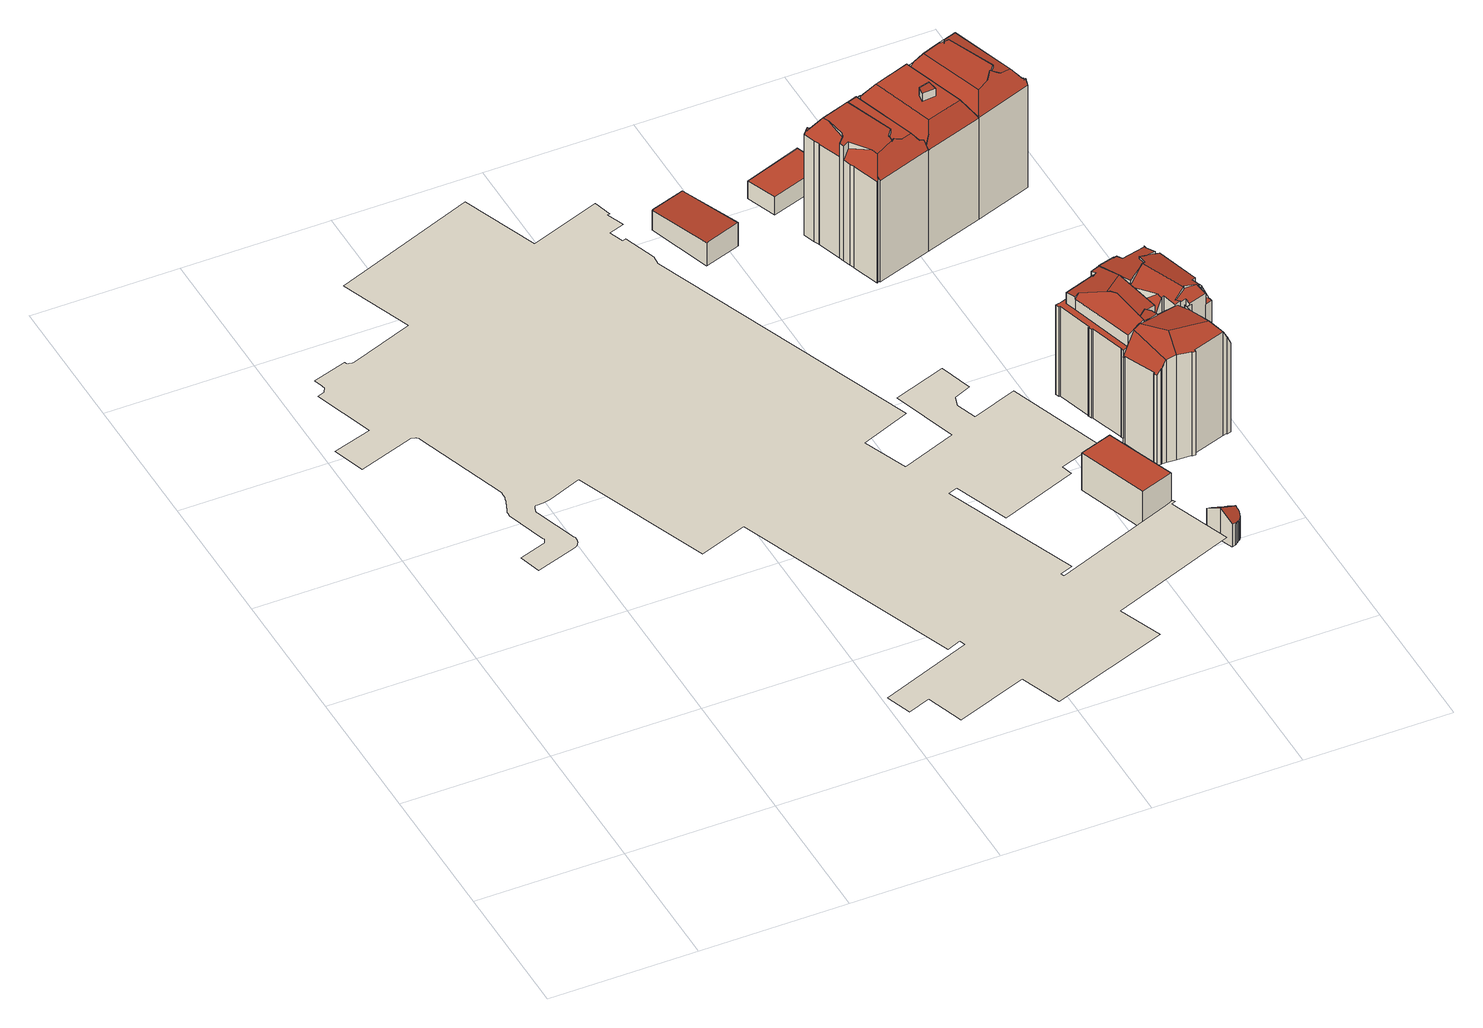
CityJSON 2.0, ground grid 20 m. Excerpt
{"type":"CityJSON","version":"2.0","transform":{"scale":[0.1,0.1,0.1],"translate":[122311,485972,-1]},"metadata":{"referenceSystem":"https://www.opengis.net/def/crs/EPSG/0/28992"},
"CityObjects":{
"building1":{"type":"Building","attributes":{"aantal_verblijfsobjecten":5,"bouwjaar":1977,"gebruiksdoel":"bijeenkomstfunctie,overige gebruiksfunctie,winkelfunctie","oppervlakte_max":15175,"oppervlakte_min":32,"rdf_seealso":"http://bag.basisregistraties.overheid.nl/bag/id/pand/0363100012186191","rf_extrusion_mode":"skip","rf_force_lod11":false,"rf_h_ground":1.4,"rf_h_pc_98p":0,"rf_is_glass_roof":false,"rf_nodata_frac":0.0128,"rf_nodata_r":0,"rf_pc_select":"PREFERRED_AND_LATEST","rf_pc_year":0,"rf_pointcloud_unusable":true,"rf_pt_density":17.49,"rf_roof_type":"unknown","rf_success":true,"rf_t_run":0,"status":"Pand in gebruik"},"geometry":[{"type":"MultiSurface","lod":"0","boundaries":[[[0,1,2,3,4,5,6,7,8,9,10,11,12,13,14,15,16,17,18,19,20,21,22,23,24,25,26,27,28,29,30,31,32,33,34,35,36,37,38,39,40,41,42,43,44,45,46,47,48,49,50,51,52,53,54,55,56,57,58,59,60,61,62,63,64,65,66,67,68,69,70,71,72,73,74,75,76,77,78,79,80,81,82,83,84,85,86,87,88,89,90,91,92,93,94,95,96,97,98,99,100,101,102,103,104,105,106,107,108,109,110,111,112,113,114,115,116,117,118,119,120,121,122,123,124,125]]]}]},
"building2":{"type":"Building","attributes":{"aantal_verblijfsobjecten":0,"bouwjaar":1977,"rdf_seealso":"http://bag.basisregistraties.overheid.nl/bag/id/pand/0363100012180447","rf_extrusion_mode":"standard","rf_force_lod11":false,"rf_h_ground":0.924,"rf_h_pc_98p":0,"rf_h_roof_50p":4.07,"rf_h_roof_70p":4.37,"rf_h_roof_max":4.68,"rf_h_roof_min":3.98,"rf_is_glass_roof":false,"rf_nodata_frac":0,"rf_nodata_r":0,"rf_pc_select":"PREFERRED_AND_LATEST","rf_pc_year":0,"rf_pointcloud_unusable":false,"rf_pt_density":17.37,"rf_ridgelines":0,"rf_rmse_lod22":0.14,"rf_roof_planes":1,"rf_roof_type":"horizontal","rf_success":true,"rf_t_run":18,"rf_volume_lod22":164.07,"status":"Pand in gebruik"},"children":["building2-1"]},
"building2-1":{"type":"BuildingPart","parents":["building2"],"geometry":[{"type":"Solid","lod":"2.2","boundaries":[[[[126,127,128,129,130,131]],[[132,130,129,133]],[[133,129,128,134]],[[134,128,127,135]],[[136,126,131,137]],[[137,131,130,132]],[[135,127,126,136]],[[135,136,137,132,133,134]]]],"semantics":{"surfaces":[{"type":"GroundSurface"},{"type":"WallSurface","on_footprint_edge":true},{"type":"RoofSurface","rf_azimuth":354.86,"rf_h_roof_50p":4.17,"rf_h_roof_70p":4.29,"rf_h_roof_max":4.5,"rf_h_roof_min":3.83,"rf_slope":3.86}],"values":[[0,1,1,1,1,1,1,2]]}}]},
"building3":{"type":"Building","attributes":{"aantal_verblijfsobjecten":0,"bouwjaar":1977,"rdf_seealso":"http://bag.basisregistraties.overheid.nl/bag/id/pand/0363100012181699","rf_extrusion_mode":"standard","rf_force_lod11":false,"rf_h_ground":-0.307,"rf_h_pc_98p":0,"rf_h_roof_50p":5.45,"rf_h_roof_70p":5.47,"rf_h_roof_max":5.65,"rf_h_roof_min":5.4,"rf_is_glass_roof":false,"rf_nodata_frac":0,"rf_nodata_r":0,"rf_pc_select":"PREFERRED_AND_LATEST","rf_pc_year":0,"rf_pointcloud_unusable":false,"rf_pt_density":17.24,"rf_ridgelines":0,"rf_rmse_lod22":0.057,"rf_roof_planes":1,"rf_roof_type":"horizontal","rf_success":true,"rf_t_run":18,"rf_volume_lod22":283.55,"status":"Pand in gebruik"},"children":["building3-1"]},
"building3-1":{"type":"BuildingPart","parents":["building3"],"geometry":[{"type":"Solid","lod":"2.2","boundaries":[[[[138,139,140,141]],[[142,139,138,143]],[[144,140,139,142]],[[143,138,141,145]],[[145,141,140,144]],[[145,144,142,143]]]],"semantics":{"surfaces":[{"type":"GroundSurface"},{"type":"WallSurface","on_footprint_edge":true},{"type":"RoofSurface","rf_azimuth":76.52,"rf_h_roof_50p":5.47,"rf_h_roof_70p":5.48,"rf_h_roof_max":5.5,"rf_h_roof_min":5.43,"rf_slope":0.67}],"values":[[0,1,1,1,1,2]]}}]},
"building4":{"type":"Building","attributes":{"aantal_verblijfsobjecten":1,"bouwjaar":1996,"gebruiksdoel":"winkelfunctie","oppervlakte_max":207,"oppervlakte_min":207,"rdf_seealso":"http://bag.basisregistraties.overheid.nl/bag/id/pand/0363100012181622","rf_extrusion_mode":"standard","rf_force_lod11":false,"rf_h_ground":-0.352,"rf_h_pc_98p":0,"rf_h_roof_50p":3.44,"rf_h_roof_70p":3.61,"rf_h_roof_max":4.03,"rf_h_roof_min":2.39,"rf_is_glass_roof":false,"rf_nodata_frac":0.111,"rf_nodata_r":0,"rf_pc_select":"_HIGHEST_YET_INSUFFICIENT_COVERAGE","rf_pc_year":0,"rf_pointcloud_unusable":false,"rf_pt_density":15.12,"rf_ridgelines":0,"rf_rmse_lod22":0.161,"rf_roof_planes":2,"rf_roof_type":"slanted","rf_success":true,"rf_t_run":5,"rf_volume_lod22":34.38,"status":"Pand in gebruik"},"children":["building4-1"]},
"building4-1":{"type":"BuildingPart","parents":["building4"],"geometry":[{"type":"Solid","lod":"2.2","boundaries":[[[[146,147,148,149,150,151,152,153,154,155,156,157,158,159,160,161,162,163,164,165,166,167,168,169,170]],[[171,162,161,172]],[[172,161,160,173]],[[173,160,159,174]],[[175,157,156,176]],[[174,159,158,177]],[[177,158,157,175]],[[176,156,155,178]],[[178,155,154,179]],[[179,154,153,180]],[[181,151,150,182]],[[183,152,151,181]],[[180,153,152,183]],[[184,147,146,185]],[[186,148,147,184]],[[185,146,170,187]],[[187,170,169,188]],[[188,169,168,189]],[[189,168,167,190]],[[190,167,166,191]],[[191,166,165,192]],[[192,165,164,193]],[[193,164,163,194]],[[194,163,162,171]],[[182,150,149,195]],[[195,149,148,186]],[[182,195,173,174,177,175,176,178,179,180,183,181]],[[195,186,184,185,187,188,189,190,191,192,193,194,171,172,173]]]],"semantics":{"surfaces":[{"type":"GroundSurface"},{"type":"WallSurface","on_footprint_edge":true},{"type":"RoofSurface","rf_azimuth":127.51,"rf_h_roof_50p":3.51,"rf_h_roof_70p":3.76,"rf_h_roof_max":4.47,"rf_h_roof_min":2.78,"rf_slope":38.81},{"type":"RoofSurface","rf_azimuth":19.06,"rf_h_roof_50p":3.27,"rf_h_roof_70p":3.53,"rf_h_roof_max":4.47,"rf_h_roof_min":2.4,"rf_slope":38.27}],"values":[[0,1,1,1,1,1,1,1,1,1,1,1,1,1,1,1,1,1,1,1,1,1,1,1,1,1,2,3]]}}]},
"building5":{"type":"Building","attributes":{"aantal_verblijfsobjecten":0,"bouwjaar":1005,"rdf_seealso":"http://bag.basisregistraties.overheid.nl/bag/id/pand/0363100012181706","rf_extrusion_mode":"standard","rf_force_lod11":false,"rf_h_ground":0.145,"rf_h_pc_98p":0,"rf_h_roof_50p":2.87,"rf_h_roof_70p":2.94,"rf_h_roof_max":3.2,"rf_h_roof_min":2.8,"rf_is_glass_roof":false,"rf_nodata_frac":0.0201,"rf_nodata_r":0,"rf_pc_select":"PREFERRED_AND_LATEST","rf_pc_year":0,"rf_pointcloud_unusable":false,"rf_pt_density":13.78,"rf_ridgelines":0,"rf_rmse_lod22":2.29,"rf_roof_planes":1,"rf_roof_type":"horizontal","rf_success":true,"rf_t_run":9,"rf_volume_lod22":103.6,"status":"Pand in gebruik"},"children":["building5-1"]},
"building5-1":{"type":"BuildingPart","parents":["building5"],"geometry":[{"type":"Solid","lod":"2.2","boundaries":[[[[196,197,198,199]],[[200,197,196,201]],[[201,196,199,202]],[[203,198,197,200]],[[202,199,198,203]],[[202,203,200,201]]]],"semantics":{"surfaces":[{"type":"GroundSurface"},{"type":"WallSurface","on_footprint_edge":true},{"type":"RoofSurface","rf_azimuth":285.69,"rf_h_roof_50p":2.91,"rf_h_roof_70p":2.92,"rf_h_roof_max":2.96,"rf_h_roof_min":2.85,"rf_slope":0.7}],"values":[[0,1,1,1,1,2]]}}]},
"building6":{"type":"Building","attributes":{"aantal_verblijfsobjecten":3,"bouwjaar":1904,"gebruiksdoel":"woonfunctie","oppervlakte_max":179,"oppervlakte_min":90,"rdf_seealso":"http://bag.basisregistraties.overheid.nl/bag/id/pand/0363100012181707","rf_extrusion_mode":"standard","rf_force_lod11":false,"rf_h_ground":0.163,"rf_h_pc_98p":0,"rf_h_roof_50p":18.23,"rf_h_roof_70p":18.45,"rf_h_roof_max":18.96,"rf_h_roof_min":16.11,"rf_h_roof_ridge":18.31,"rf_is_glass_roof":false,"rf_nodata_frac":0,"rf_nodata_r":0,"rf_pc_select":"PREFERRED_AND_LATEST","rf_pc_year":0,"rf_pointcloud_unusable":false,"rf_pt_density":17.95,"rf_ridgelines":1,"rf_rmse_lod22":0.179,"rf_roof_planes":8,"rf_roof_type":"slanted","rf_success":true,"rf_t_run":51,"rf_volume_lod22":1860.6,"status":"Pand in gebruik"},"children":["building6-1"]},
"building6-1":{"type":"BuildingPart","parents":["building6"],"geometry":[{"type":"Solid","lod":"2.2","boundaries":[[[[204,205,206,207,208,209,210,211,212,213,214,215,216,217,218,219,220,221]],[[222,204,221,223]],[[224,207,206,225]],[[226,227,228,229]],[[230,216,215,231]],[[231,215,214,232]],[[233,234,217,216,230]],[[235,218,217,234]],[[236,237,238,239]],[[232,214,213,240]],[[241,242,237,236]],[[243,244,242,241]],[[245,208,207,224]],[[246,247,248]],[[234,233,249]],[[250,251,247,246]],[[251,211,210,252]],[[253,254,212,211,251,250]],[[240,213,212,254]],[[227,226,255]],[[256,257,258]],[[244,243,259]],[[223,221,220,260,261]],[[261,260,262]],[[257,256,219,218,235]],[[263,264,265]],[[266,267,264,263]],[[268,205,204,222]],[[239,238,267,266]],[[260,220,219,256]],[[229,228,254,253]],[[252,210,209,269]],[[269,209,208,245]],[[225,206,205,268]],[[254,228,227,255,270,249,233,230,231,232,240]],[[268,222,223,261,262,271,259,243,241,272]],[[265,273,258,257,235,234,249,270,266,263]],[[260,256,258,273,271,262]],[[273,265,264,267,238,237,242,244,259,271]],[[229,253,250,246,248,272,241,236,239,266,270,255,226]],[[225,268,272,248,247,251,252,269,245,224]]]],"semantics":{"surfaces":[{"type":"GroundSurface"},{"type":"WallSurface","on_footprint_edge":true},{"type":"WallSurface","on_footprint_edge":false},{"type":"RoofSurface","rf_azimuth":252.15,"rf_h_roof_50p":16.96,"rf_h_roof_70p":17.45,"rf_h_roof_max":18.54,"rf_h_roof_min":15.66,"rf_slope":54.31},{"type":"RoofSurface","rf_azimuth":162.19,"rf_h_roof_50p":17.41,"rf_h_roof_70p":17.89,"rf_h_roof_max":18.96,"rf_h_roof_min":16.26,"rf_slope":54.61},{"type":"RoofSurface","rf_azimuth":342.25,"rf_h_roof_50p":16.69,"rf_h_roof_70p":17.19,"rf_h_roof_max":18.7,"rf_h_roof_min":15.43,"rf_slope":57.07},{"type":"RoofSurface","rf_azimuth":71.66,"rf_h_roof_50p":17.22,"rf_h_roof_70p":17.75,"rf_h_roof_max":18.57,"rf_h_roof_min":15.88,"rf_slope":59.28},{"type":"RoofSurface","rf_azimuth":100.43,"rf_h_roof_50p":18.36,"rf_h_roof_70p":18.39,"rf_h_roof_max":18.96,"rf_h_roof_min":18.3,"rf_slope":1.11},{"type":"RoofSurface","rf_azimuth":254,"rf_h_roof_50p":18.55,"rf_h_roof_70p":18.7,"rf_h_roof_max":18.96,"rf_h_roof_min":18.05,"rf_slope":9.32},{"type":"RoofSurface","rf_azimuth":252.15,"rf_h_roof_50p":16.9,"rf_h_roof_70p":17.54,"rf_h_roof_max":18.65,"rf_h_roof_min":15.77,"rf_slope":54.31}],"values":[[0,1,1,2,1,1,1,1,2,1,2,2,1,2,2,2,1,1,1,2,2,2,1,2,1,2,2,1,2,1,2,1,1,1,3,4,5,6,7,8,9]]}}]},
"building7":{"type":"Building","attributes":{"aantal_verblijfsobjecten":2,"bouwjaar":1805,"gebruiksdoel":"kantoorfunctie,woonfunctie","oppervlakte_max":181,"oppervlakte_min":133,"rdf_seealso":"http://bag.basisregistraties.overheid.nl/bag/id/pand/0363100012181698","rf_extrusion_mode":"standard","rf_force_lod11":false,"rf_h_ground":1.14,"rf_h_pc_98p":0,"rf_h_roof_50p":17.08,"rf_h_roof_70p":17.34,"rf_h_roof_max":17.73,"rf_h_roof_min":14.85,"rf_h_roof_ridge":17.51,"rf_is_glass_roof":false,"rf_nodata_frac":0,"rf_nodata_r":0,"rf_pc_select":"PREFERRED_AND_LATEST","rf_pc_year":0,"rf_pointcloud_unusable":false,"rf_pt_density":17.46,"rf_ridgelines":2,"rf_rmse_lod22":0.265,"rf_roof_planes":8,"rf_roof_type":"slanted","rf_success":true,"rf_t_run":25,"rf_volume_lod22":1210,"status":"Pand in gebruik"},"children":["building7-1"]},
"building7-1":{"type":"BuildingPart","parents":["building7"],"geometry":[{"type":"Solid","lod":"2.2","boundaries":[[[[274,275,276,277,278,279,280,281,282,283,284,285,286,287,288,289,290,291,292,293,294,295,296]],[[297,298,299,300,301]],[[302,281,280,303]],[[304,282,281,302]],[[305,274,296,306]],[[307,279,278,308]],[[309,310,298,297]],[[311,276,275,312]],[[313,277,276,311]],[[314,289,288,315]],[[316,295,294,317]],[[306,296,295,316]],[[303,280,279,307]],[[318,319,320]],[[321,322,319,318]],[[323,293,292,324]],[[324,292,291,325]],[[317,294,293,323]],[[326,286,285,327]],[[328,287,286,326]],[[329,330,331,332]],[[333,283,282,304,334]],[[334,304,330,329]],[[315,288,287,328,335]],[[336,337,290,289,314,338]],[[325,291,290,337]],[[300,299,337,336]],[[327,285,284,339]],[[332,331,310,309]],[[308,278,277,313]],[[335,328,340,341]],[[338,314,342,343]],[[343,342,344,322,321]],[[341,340,344,342]],[[301,300,345]],[[339,284,283,333]],[[312,275,274,305]],[[344,340,328,326,327,339,320,319,322]],[[341,342,314,315,335]],[[345,300,336,338,343,321,318,320]],[[339,333,334,329,332,309,297,301,345,320]],[[312,305,306,316,317,323,324,325,337,299,298,310,331,330,304,302,303,307,308,313,311]]]],"semantics":{"surfaces":[{"type":"GroundSurface"},{"type":"WallSurface","on_footprint_edge":false},{"type":"WallSurface","on_footprint_edge":true},{"type":"RoofSurface","rf_azimuth":126.18,"rf_h_roof_50p":17.14,"rf_h_roof_70p":17.4,"rf_h_roof_max":17.89,"rf_h_roof_min":16.43,"rf_slope":12.83},{"type":"RoofSurface","rf_azimuth":324.39,"rf_h_roof_50p":16.99,"rf_h_roof_70p":17.03,"rf_h_roof_max":17.09,"rf_h_roof_min":16.91,"rf_slope":7.09},{"type":"RoofSurface","rf_azimuth":250.49,"rf_h_roof_50p":17.15,"rf_h_roof_70p":17.38,"rf_h_roof_max":17.89,"rf_h_roof_min":16.59,"rf_slope":19.31},{"type":"RoofSurface","rf_azimuth":331.54,"rf_h_roof_50p":17.09,"rf_h_roof_70p":17.26,"rf_h_roof_max":17.74,"rf_h_roof_min":16.69,"rf_slope":12.47},{"type":"RoofSurface","rf_azimuth":185.79,"rf_h_roof_50p":15,"rf_h_roof_70p":15.06,"rf_h_roof_max":16.88,"rf_h_roof_min":14.81,"rf_slope":1.24}],"values":[[0,1,2,2,2,2,1,2,2,2,2,2,2,1,1,2,2,2,2,2,1,2,1,2,2,2,1,2,1,2,1,1,1,1,1,2,2,3,4,5,6,7]]}}]},
"building8":{"type":"Building","attributes":{"aantal_verblijfsobjecten":10,"bouwjaar":1807,"gebruiksdoel":"kantoorfunctie,woonfunctie","oppervlakte_max":314,"oppervlakte_min":24,"rdf_seealso":"http://bag.basisregistraties.overheid.nl/bag/id/pand/0363100012181690","rf_extrusion_mode":"standard","rf_force_lod11":false,"rf_h_ground":0.357,"rf_h_pc_98p":0,"rf_h_roof_50p":16.89,"rf_h_roof_70p":17.13,"rf_h_roof_max":17.57,"rf_h_roof_min":14.81,"rf_h_roof_ridge":17.5,"rf_is_glass_roof":false,"rf_nodata_frac":0,"rf_nodata_r":0,"rf_pc_select":"PREFERRED_AND_LATEST","rf_pc_year":0,"rf_pointcloud_unusable":false,"rf_pt_density":17.84,"rf_ridgelines":2,"rf_rmse_lod22":0.313,"rf_roof_planes":8,"rf_roof_type":"slanted","rf_success":true,"rf_t_run":25,"rf_volume_lod22":1202.58,"status":"Pand in gebruik"},"children":["building8-1"]},
"building8-1":{"type":"BuildingPart","parents":["building8"],"geometry":[{"type":"Solid","lod":"2.2","boundaries":[[[[346,347,348,349,350,351,352,353,354,355,356,357,358,359,360,361,362,363,364,365,366,367,368,369]],[[370,364,363,371]],[[371,363,372]],[[373,359,358,374]],[[374,358,357,375]],[[376,354,353,377]],[[378,355,354,376]],[[379,368,367,380]],[[372,363,362,381]],[[381,362,361,382]],[[383,360,359,373]],[[382,361,360,383]],[[384,349,348,385]],[[386,350,349,384]],[[387,388,389]],[[377,353,352,390]],[[391,351,350,386]],[[385,348,347,392]],[[393,380,367,366,394]],[[395,365,364,370]],[[375,357,356,396]],[[396,356,355,378]],[[394,366,365,395]],[[397,346,369,398]],[[380,393,388]],[[399,398,369,368,379]],[[398,399,400]],[[388,387,400]],[[390,352,351,391]],[[392,347,346,397]],[[395,375,396,401,394]],[[375,395,370,371,372,381,382,383,373,374]],[[388,393,394,401,402,389]],[[388,400,399,379,380]],[[390,391,402,401,396,378,376,377]],[[392,397,398,400,387,389,402,391,386,384,385]]]],"semantics":{"surfaces":[{"type":"GroundSurface"},{"type":"WallSurface","on_footprint_edge":true},{"type":"WallSurface","on_footprint_edge":false},{"type":"RoofSurface","rf_azimuth":236.71,"rf_h_roof_50p":17.05,"rf_h_roof_70p":17.19,"rf_h_roof_max":17.49,"rf_h_roof_min":16.51,"rf_slope":14.63},{"type":"RoofSurface","rf_azimuth":254.73,"rf_h_roof_50p":15.59,"rf_h_roof_70p":16.22,"rf_h_roof_max":17.4,"rf_h_roof_min":13.94,"rf_slope":60.83},{"type":"RoofSurface","rf_azimuth":32.4,"rf_h_roof_50p":16.99,"rf_h_roof_70p":17.12,"rf_h_roof_max":17.49,"rf_h_roof_min":16.49,"rf_slope":8.85},{"type":"RoofSurface","rf_azimuth":341.68,"rf_h_roof_50p":15.04,"rf_h_roof_70p":15.35,"rf_h_roof_max":16.52,"rf_h_roof_min":13.76,"rf_slope":63.66},{"type":"RoofSurface","rf_azimuth":160.19,"rf_h_roof_50p":16.9,"rf_h_roof_70p":17.03,"rf_h_roof_max":17.49,"rf_h_roof_min":16.58,"rf_slope":12.28},{"type":"RoofSurface","rf_azimuth":71.67,"rf_h_roof_50p":15.43,"rf_h_roof_70p":16.12,"rf_h_roof_max":17.15,"rf_h_roof_min":14.05,"rf_slope":65.29}],"values":[[0,1,1,1,1,1,1,1,1,1,1,1,1,1,2,1,1,1,1,1,1,1,1,1,2,1,2,2,1,1,3,4,5,6,7,8]]}}]},
"building9":{"type":"Building","attributes":{"aantal_verblijfsobjecten":5,"bouwjaar":1776,"gebruiksdoel":"woonfunctie","oppervlakte_max":80,"oppervlakte_min":58,"rdf_seealso":"http://bag.basisregistraties.overheid.nl/bag/id/pand/0363100012181692","rf_extrusion_mode":"standard","rf_force_lod11":false,"rf_h_ground":1.37,"rf_h_pc_98p":0,"rf_h_roof_50p":17.14,"rf_h_roof_70p":17.37,"rf_h_roof_max":17.77,"rf_h_roof_min":15.25,"rf_h_roof_ridge":17.78,"rf_is_glass_roof":false,"rf_nodata_frac":0,"rf_nodata_r":0,"rf_pc_select":"PREFERRED_AND_LATEST","rf_pc_year":0,"rf_pointcloud_unusable":false,"rf_pt_density":17.99,"rf_ridgelines":3,"rf_rmse_lod22":0.569,"rf_roof_planes":9,"rf_roof_type":"slanted","rf_success":true,"rf_t_run":18,"rf_volume_lod22":1215.02,"status":"Pand in gebruik"},"children":["building9-1"]},
"building9-1":{"type":"BuildingPart","parents":["building9"],"geometry":[{"type":"Solid","lod":"2.2","boundaries":[[[[403,404,405,406,407,408,409,410,411,412,413,414,415,416,417,418,419,420,421,422,423,424]],[[425,422,421,426]],[[427,423,422,425]],[[428,429,430]],[[431,432,430]],[[432,416,415,433,434]],[[435,419,418,436]],[[436,418,417,437]],[[438,411,410,439,440]],[[441,414,413,442]],[[443,444,445,446]],[[447,407,406,448]],[[449,408,407,447,450]],[[440,439,444,443]],[[439,410,409,451]],[[452,453,454,455]],[[456,457,455]],[[446,445,458,459]],[[450,447,460,461]],[[451,409,408,449]],[[453,452,462,463]],[[464,412,411,438]],[[465,466,467]],[[454,453,467]],[[468,469,470]],[[466,465,470]],[[457,456,424,423,427]],[[442,413,412,464]],[[463,462,471,472]],[[472,471,420,419,435]],[[473,474,475]],[[461,460,476,477]],[[478,479,466]],[[479,403,424,456]],[[448,406,405,480,481]],[[459,458,482]],[[477,476,483]],[[481,480,483]],[[480,405,404,473]],[[437,417,416,432,431]],[[434,433,484]],[[433,415,414,441]],[[469,468,485,486]],[[474,473,404,403,479,478]],[[486,485,429,428]],[[426,421,420,471]],[[479,456,455,454,467,466]],[[482,458,445,444,439,451,449,450,461]],[[481,483,476,460,447,448]],[[480,473,475,477,483]],[[434,484,442,464,438,440,443,446,428,430,432]],[[433,441,442,484]],[[429,485,468,470,465,467,453,463,472,435,436,437,431,430]],[[486,428,446,459,482,461,477,475,474,478,466,470,469]],[[426,471,462,452,455,457,427,425]]]],"semantics":{"surfaces":[{"type":"GroundSurface"},{"type":"WallSurface","on_footprint_edge":true},{"type":"WallSurface","on_footprint_edge":false},{"type":"RoofSurface","rf_azimuth":72.44,"rf_h_roof_50p":15.78,"rf_h_roof_70p":16.78,"rf_h_roof_max":17.16,"rf_h_roof_min":14.33,"rf_slope":71.8},{"type":"RoofSurface","rf_azimuth":160.24,"rf_h_roof_50p":16.72,"rf_h_roof_70p":16.8,"rf_h_roof_max":17.34,"rf_h_roof_min":16.44,"rf_slope":16.26},{"type":"RoofSurface","rf_azimuth":158.12,"rf_h_roof_50p":14.8,"rf_h_roof_70p":14.8,"rf_h_roof_max":14.85,"rf_h_roof_min":14.8,"rf_slope":14.69},{"type":"RoofSurface","rf_azimuth":72.44,"rf_h_roof_50p":15.34,"rf_h_roof_70p":16.6,"rf_h_roof_max":16.79,"rf_h_roof_min":13.89,"rf_slope":71.8},{"type":"RoofSurface","rf_azimuth":222.82,"rf_h_roof_50p":17.29,"rf_h_roof_70p":17.41,"rf_h_roof_max":17.69,"rf_h_roof_min":16.85,"rf_slope":9.91},{"type":"RoofSurface","rf_azimuth":250.67,"rf_h_roof_50p":15.57,"rf_h_roof_70p":16.58,"rf_h_roof_max":17.58,"rf_h_roof_min":14.21,"rf_slope":64.9},{"type":"RoofSurface","rf_azimuth":352.9,"rf_h_roof_50p":17.12,"rf_h_roof_70p":17.3,"rf_h_roof_max":17.77,"rf_h_roof_min":16.74,"rf_slope":10.64},{"type":"RoofSurface","rf_azimuth":77.31,"rf_h_roof_50p":17.04,"rf_h_roof_70p":17.25,"rf_h_roof_max":17.68,"rf_h_roof_min":16.51,"rf_slope":15.72},{"type":"RoofSurface","rf_azimuth":347.05,"rf_h_roof_50p":15.04,"rf_h_roof_70p":15.09,"rf_h_roof_max":16.82,"rf_h_roof_min":14.88,"rf_slope":13.63}],"values":[[0,1,1,2,2,1,1,1,1,1,2,1,1,2,1,2,2,2,2,1,2,1,2,2,2,2,1,1,2,1,2,2,2,1,1,2,2,2,1,1,2,1,2,1,2,1,3,4,5,6,7,8,9,10,11]]}}]},
"building10":{"type":"Building","attributes":{"aantal_verblijfsobjecten":3,"bouwjaar":1781,"gebruiksdoel":"woonfunctie","oppervlakte_max":196,"oppervlakte_min":74,"rdf_seealso":"http://bag.basisregistraties.overheid.nl/bag/id/pand/0363100012181708","rf_extrusion_mode":"standard","rf_force_lod11":false,"rf_h_ground":0.157,"rf_h_pc_98p":0,"rf_h_roof_50p":18.42,"rf_h_roof_70p":18.63,"rf_h_roof_max":19.88,"rf_h_roof_min":16.14,"rf_h_roof_ridge":18.48,"rf_is_glass_roof":false,"rf_nodata_frac":0.108,"rf_nodata_r":0,"rf_pc_select":"_HIGHEST_YET_INSUFFICIENT_COVERAGE","rf_pc_year":0,"rf_pointcloud_unusable":false,"rf_pt_density":17.22,"rf_ridgelines":2,"rf_rmse_lod22":0.208,"rf_roof_planes":13,"rf_roof_type":"slanted","rf_success":true,"rf_t_run":40,"rf_volume_lod22":2152.16,"status":"Pand in gebruik"},"children":["building10-1"]},
"building10-1":{"type":"BuildingPart","parents":["building10"],"geometry":[{"type":"Solid","lod":"2.2","boundaries":[[[[487,488,489,490,221,491,492,493]],[[494,487,493,495]],[[496,497,498]],[[497,492,491,499]],[[495,493,492,497,496]],[[500,501,502,503]],[[503,502,504,505]],[[506,507,508]],[[509,499,491,221,510]],[[499,509,511]],[[510,221,490,512]],[[513,489,488,506]],[[505,504,514,515]],[[512,490,489,513]],[[507,506,488,487,494]],[[515,514,501,500]],[[513,506,508,516,517]],[[518,519,517,516],[501,514,504,502]],[[519,511,509,510,512,513,517]],[[507,494,495,496,498,518,516,508]],[[511,519,518,498,497,499]],[[515,500,503,505]]]],"semantics":{"surfaces":[{"type":"GroundSurface"},{"type":"WallSurface","on_footprint_edge":true},{"type":"WallSurface","on_footprint_edge":false},{"type":"RoofSurface","rf_azimuth":71.85,"rf_h_roof_50p":17.17,"rf_h_roof_70p":17.89,"rf_h_roof_max":18.97,"rf_h_roof_min":15.81,"rf_slope":58.52},{"type":"RoofSurface","rf_azimuth":194.28,"rf_h_roof_50p":18.69,"rf_h_roof_70p":18.73,"rf_h_roof_max":19.86,"rf_h_roof_min":18.57,"rf_slope":1.27},{"type":"RoofSurface","rf_azimuth":161.64,"rf_h_roof_50p":17.53,"rf_h_roof_70p":18.04,"rf_h_roof_max":19.05,"rf_h_roof_min":16.26,"rf_slope":57.98},{"type":"RoofSurface","rf_azimuth":340.95,"rf_h_roof_50p":15.08,"rf_h_roof_70p":16.24,"rf_h_roof_max":18.78,"rf_h_roof_min":12.25,"rf_slope":56.06},{"type":"RoofSurface","rf_azimuth":251.88,"rf_h_roof_50p":17.24,"rf_h_roof_70p":17.98,"rf_h_roof_max":19.01,"rf_h_roof_min":15.7,"rf_slope":57.58},{"type":"RoofSurface","rf_azimuth":46.28,"rf_h_roof_50p":19.85,"rf_h_roof_70p":19.85,"rf_h_roof_max":19.86,"rf_h_roof_min":19.84,"rf_slope":0.651}],"values":[[0,1,2,1,1,2,2,2,1,2,1,1,2,1,1,2,3,4,5,6,7,8]]}}]},
"building11":{"type":"Building","attributes":{"aantal_verblijfsobjecten":2,"bouwjaar":1769,"gebruiksdoel":"woonfunctie","oppervlakte_max":290,"oppervlakte_min":179,"rdf_seealso":"http://bag.basisregistraties.overheid.nl/bag/id/pand/0363100012181709","rf_extrusion_mode":"standard","rf_force_lod11":false,"rf_h_ground":0.163,"rf_h_pc_98p":0,"rf_h_roof_50p":18.37,"rf_h_roof_70p":18.58,"rf_h_roof_max":19.06,"rf_h_roof_min":16.26,"rf_h_roof_ridge":18.74,"rf_is_glass_roof":false,"rf_nodata_frac":0.0314,"rf_nodata_r":0,"rf_pc_select":"PREFERRED_AND_LATEST","rf_pc_year":0,"rf_pointcloud_unusable":false,"rf_pt_density":16.4,"rf_ridgelines":3,"rf_rmse_lod22":0.256,"rf_roof_planes":8,"rf_roof_type":"slanted","rf_success":true,"rf_t_run":38,"rf_volume_lod22":1842.22,"status":"Pand in gebruik"},"children":["building11-1"]},
"building11-1":{"type":"BuildingPart","parents":["building11"],"geometry":[{"type":"Solid","lod":"2.2","boundaries":[[[[520,521,522,523,524,525,526,527,528,529,530,531,532,490,533]],[[534,530,529,535]],[[536,537,533,490,538]],[[539,528,527,540]],[[535,529,528,539]],[[541,542,543]],[[544,545,546]],[[547,545,544,548]],[[549,526,525,550]],[[551,532,531,552,553]],[[538,490,532,551]],[[537,536,554]],[[542,520,533,537]],[[540,527,526,549]],[[555,522,521,556]],[[550,525,524,557]],[[557,524,523,558]],[[545,547,559,560]],[[558,523,522,555]],[[553,552,561]],[[552,531,530,534]],[[556,521,520,542,541]],[[562,563,564,565]],[[560,559,563,562]],[[566,565,564,567]],[[565,566,568]],[[553,561,569,548,544,546,570,554,536,538,551]],[[552,534,571,569,561]],[[568,566,567,571,534,535,539,540,549,550,557,558,555,556,541,543,572]],[[570,572,543,542,537,554]],[[567,564,563,559,547,548,569,571]],[[565,568,572,570,546,545,560,562]]]],"semantics":{"surfaces":[{"type":"GroundSurface"},{"type":"WallSurface","on_footprint_edge":true},{"type":"WallSurface","on_footprint_edge":false},{"type":"RoofSurface","rf_azimuth":161.87,"rf_h_roof_50p":17.65,"rf_h_roof_70p":18.15,"rf_h_roof_max":19.74,"rf_h_roof_min":16.48,"rf_slope":55.67},{"type":"RoofSurface","rf_azimuth":71.73,"rf_h_roof_50p":17.22,"rf_h_roof_70p":17.71,"rf_h_roof_max":18.68,"rf_h_roof_min":16.02,"rf_slope":56.69},{"type":"RoofSurface","rf_azimuth":340.88,"rf_h_roof_50p":16.81,"rf_h_roof_70p":17.43,"rf_h_roof_max":18.64,"rf_h_roof_min":15.14,"rf_slope":56.01},{"type":"RoofSurface","rf_azimuth":251.74,"rf_h_roof_50p":17.26,"rf_h_roof_70p":17.76,"rf_h_roof_max":18.79,"rf_h_roof_min":15.79,"rf_slope":56.96},{"type":"RoofSurface","rf_azimuth":62.91,"rf_h_roof_50p":18.5,"rf_h_roof_70p":18.59,"rf_h_roof_max":19.51,"rf_h_roof_min":18.29,"rf_slope":7.47},{"type":"RoofSurface","rf_azimuth":253.69,"rf_h_roof_50p":18.72,"rf_h_roof_70p":18.85,"rf_h_roof_max":19.74,"rf_h_roof_min":18.35,"rf_slope":9.79}],"values":[[0,1,1,1,1,2,2,2,1,1,1,2,1,1,1,1,1,2,1,2,1,1,2,2,2,2,3,4,5,6,7,8]]}}]}
},
"vertices":[
[22,753,24],[99,779,24],[101,779,24],[102,779,24],[104,778,24],[105,778,24],[106,777,24],[107,776,24],[108,774,24],[152,642,24],[152,637,24],[152,632,24],[151,630,24],[150,625,24],[146,616,24],[144,611,24],[142,606,24],[142,604,24],[142,599,24],[159,545,24],[160,543,24],[160,542,24],[159,540,24],[158,538,24],[157,536,24],[155,535,24],[120,524,24],[129,494,24],[184,512,24],[187,513,24],[189,515,24],[191,517,24],[193,520,24],[194,523,24],[194,526,24],[194,529,24],[193,531,24],[174,590,24],[173,591,24],[173,594,24],[174,596,24],[175,599,24],[176,601,24],[177,602,24],[178,603,24],[181,603,24],[188,603,24],[194,604,24],[198,605,24],[245,623,24],[317,435,24],[383,459,24],[502,149,24],[521,157,24],[524,149,24],[398,101,24],[410,66,24],[441,77,24],[459,26,24],[557,62,24],[578,5,24],[740,63,24],[717,123,24],[890,189,24],[858,273,24],[864,275,24],[862,278,24],[851,273,24],[685,210,24],[683,215,24],[701,222,24],[629,407,24],[642,412,24],[670,336,24],[776,376,24],[771,391,24],[817,407,24],[822,392,24],[825,394,24],[833,397,24],[781,542,24],[719,519,24],[709,548,24],[713,562,24],[737,572,24],[723,617,24],[651,592,24],[680,502,24],[604,473,24],[580,534,24],[648,561,24],[504,939,24],[505,952,24],[490,997,24],[485,995,24],[478,1015,24],[499,1022,24],[490,1046,24],[493,1046,24],[486,1071,24],[389,1036,24],[349,1142,24],[151,1066,24],[188,967,24],[100,934,24],[98,934,24],[97,934,24],[96,934,24],[94,935,24],[93,935,24],[91,937,24],[90,939,24],[43,924,24],[47,912,24],[47,911,24],[48,908,24],[47,906,24],[47,905,24],[45,903,24],[44,901,24],[43,900,24],[42,900,24],[40,899,24],[34,897,24],[62,814,24],[8,797,24],
[528,1003,19],[530,1004,19],[530,1005,19],[577,1021,19],[607,932,19],[557,915,19],[607,932,55],[577,1021,48],[530,1005,49],[530,1004,49],[528,1003,49],[557,915,55],
[782,361,7],[827,377,7],[862,282,7],[816,265,7],[827,377,64],[782,361,65],[862,282,64],[816,265,65],
[912,221,6],[914,218,6],[915,217,6],[915,215,6],[915,213,6],[916,212,6],[916,208,6],[915,205,6],[914,201,6],[911,197,6],[908,195,6],[906,193,6],[903,191,6],[897,189,6],[890,207,6],[882,227,6],[890,230,6],[893,230,6],[895,231,6],[898,230,6],[902,230,6],[903,229,6],[906,227,6],[909,225,6],[911,223,6],[890,230,39],[882,227,43],[890,207,56],[897,189,42],[906,193,39],[908,195,38],[903,191,40],[911,197,37],[914,201,38],[915,205,38],[916,212,41],[915,213,42],[916,208,40],[914,218,42],[912,221,40],[915,217,43],[911,223,39],[909,225,38],[906,227,37],[903,229,36],[902,230,36],[898,230,37],[895,231,37],[893,230,38],[915,215,44],
[754,998,11],[675,972,11],[660,1014,11],[739,1041,11],[675,972,39],[754,998,40],[739,1041,39],[660,1014,38],
[733,805,12],[731,808,12],[730,805,12],[729,805,12],[717,842,12],[717,843,12],[714,849,12],[711,859,12],[709,866,12],[698,899,12],[698,900,12],[695,907,12],[690,923,12],[695,925,12],[770,950,12],[773,941,12],[807,838,12],[809,831,12],[733,805,169],[809,831,170],[729,805,169],[730,805,170],[719,879,192],[719,879,187],[717,874,183],[717,874,192],[690,923,168],[695,907,168],[698,900,169],[695,925,176],[695,925,170],[770,950,169],[764,845,198],[764,845,193],[771,854,193],[771,854,199],[698,899,168],[764,836,197],[764,836,193],[767,838,198],[767,838,193],[717,842,169],[719,863,191],[719,863,181],[737,835,193],[697,921,177],[711,859,190],[711,859,169],[714,849,169],[709,866,190],[709,866,169],[714,906,193],[773,941,172],[773,941,184],[765,935,188],[778,838,193],[807,838,172],[807,838,181],[800,838,184],[747,923,197],[747,923,194],[752,927,194],[747,922,198],[747,922,194],[731,808,174],[717,843,169],[711,915,192],[792,842,193],[740,826,193],[763,931,194],
[843,465,21],[828,513,21],[827,513,21],[825,518,21],[829,519,21],[830,519,21],[871,532,21],[871,533,21],[881,537,21],[893,541,21],[904,508,21],[923,451,21],[909,446,21],[912,438,21],[915,428,21],[894,421,21],[869,413,21],[861,410,21],[860,413,21],[861,413,21],[845,460,21],[844,460,21],[842,465,21],[837,515,177],[837,515,160],[842,500,160],[842,500,177],[842,500,180],[871,533,161],[871,532,161],[881,537,161],[843,465,159],[842,465,159],[830,519,160],[829,519,160],[879,528,179],[879,528,160],[827,513,160],[828,513,160],[825,518,160],[894,421,181],[915,428,181],[844,460,159],[845,460,159],[880,483,188],[880,483,186],[877,485,187],[885,476,188],[885,476,184],[861,413,158],[860,413,158],[861,410,158],[909,446,176],[923,451,174],[912,438,174],[884,530,179],[884,530,161],[878,526,160],[878,526,179],[893,541,178],[881,537,177],[912,438,180],[869,413,176],[869,413,158],[894,421,185],[904,508,185],[907,445,176],[907,445,179],[892,432,179],[892,432,186],[892,432,177],[849,505,180],
[982,377,14],[983,378,14],[985,372,14],[979,370,14],[979,371,14],[974,370,14],[929,355,14],[929,352,14],[924,352,14],[924,353,14],[904,354,14],[891,355,14],[885,355,14],[884,354,14],[879,355,14],[877,360,14],[878,360,14],[862,408,14],[861,410,14],[878,416,14],[887,419,14],[947,439,14],[960,443,14],[963,433,14],[861,410,148],[862,408,148],[862,408,150],[884,354,163],[885,355,163],[891,355,174],[924,352,175],[929,352,175],[924,353,175],[960,443,154],[947,439,154],[878,360,155],[877,360,153],[879,355,154],[979,370,165],[985,372,152],[979,371,165],[952,429,180],[952,429,176],[956,422,176],[929,355,175],[974,370,175],[983,378,152],[947,439,175],[887,419,183],[878,416,180],[904,354,177],[982,377,155],[963,433,155],[963,433,174],[954,430,176],[912,392,184],[965,390,180],
[969,532,24],[988,474,24],[996,452,24],[997,448,24],[987,444,24],[962,436,24],[960,443,24],[951,440,24],[943,437,24],[937,455,24],[934,454,24],[923,451,24],[912,485,24],[910,490,24],[893,541,24],[916,548,24],[916,547,24],[920,548,24],[957,561,24],[957,562,24],[959,562,24],[963,550,24],[957,562,159],[957,561,160],[959,562,159],[937,513,187],[937,513,185],[931,508,186],[910,490,188],[910,490,181],[912,485,156],[912,485,180],[916,547,178],[916,548,178],[893,541,179],[943,437,178],[951,440,176],[951,440,179],[923,451,154],[934,454,179],[947,444,179],[947,444,177],[964,457,179],[964,457,183],[987,444,157],[997,448,156],[962,436,174],[987,444,174],[960,443,176],[957,549,162],[957,549,178],[957,549,179],[962,550,162],[963,550,159],[963,550,162],[965,458,179],[965,458,183],[983,458,160],[983,458,178],[924,540,163],[924,540,179],[937,455,180],[963,531,182],[963,531,179],[958,545,179],[940,528,182],[940,528,185],[952,529,182],[920,548,160],[920,548,178],[988,474,156],[988,474,175],[982,470,177],[987,456,159],[987,456,177],[969,532,177],[969,532,158],[996,452,155],[996,452,157],[982,459,178],[995,452,158],[932,462,180],[941,515,184],[941,515,186],
[842,999,12],[851,970,12],[888,859,12],[889,857,12],[808,834,12],[770,949,12],[762,972,12],[842,999,136],[762,972,135],[770,949,172],[770,949,168],[772,950,172],[808,834,168],[830,897,209],[830,897,197],[828,886,196],[828,886,209],[847,888,196],[847,888,208],[851,970,173],[851,970,181],[846,965,185],[808,834,175],[809,831,169],[815,842,183],[889,857,169],[888,859,172],[845,902,197],[845,902,208],[841,954,198],[870,869,196],[793,938,197],[820,852,196],
[851,972,12],[849,977,12],[850,976,12],[898,992,12],[895,1000,12],[902,994,12],[913,997,12],[916,1003,12],[917,999,12],[928,1002,12],[928,1001,12],[966,888,12],[967,884,12],[889,858,12],[928,1001,175],[928,1002,173],[889,858,172],[889,858,170],[889,857,170],[917,999,173],[916,1003,167],[851,972,177],[851,972,170],[859,972,181],[921,893,205],[921,893,199],[914,885,197],[921,893,198],[935,891,197],[913,997,173],[902,994,172],[967,884,171],[966,888,175],[966,888,179],[890,859,172],[850,976,172],[849,977,170],[895,1000,160],[898,992,172],[931,904,197],[931,904,201],[961,889,182],[905,971,200],[905,971,196],[899,971,196],[899,971,199],[899,971,202],[902,977,196],[889,972,197],[949,895,195],[899,878,194],[921,986,193],[869,967,194]
]}
